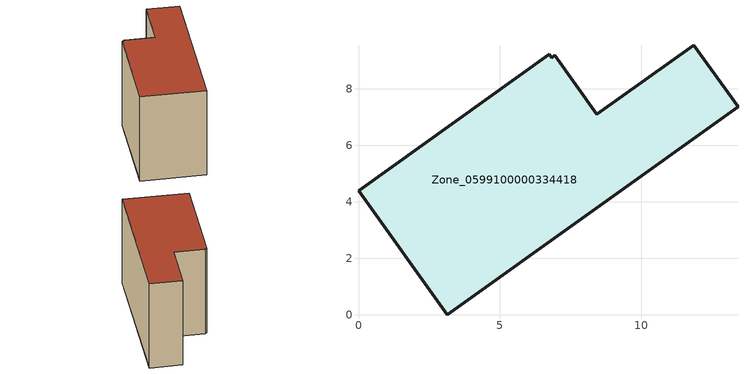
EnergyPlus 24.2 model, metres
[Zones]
Zone_0599100000334418
 floor ground (C_G): 3.13,0 0,4.4 6.75,9.21 6.83,9.09 6.94,9.17 8.42,7.09 11.85,9.54 13.42,7.35 z0
 wall outside (C_F): 0,4.4 3.13,0 13.42,7.35 11.85,9.54 8.42,7.09 6.94,9.17 6.83,9.09 6.75,9.21 0,4.4 z0:7.94
 roof outside (C_R): 6.94,9.17 6.83,9.09 6.75,9.21 0,4.4 3.13,0 13.42,7.35 11.85,9.54 8.42,7.09 z7.94
[BUILDING]
Pand.0599100000334418: North Axis=0; Terrain=City; Loads Convergence Tolerance Value=0.04; Temperature Convergence Tolerance Value=0.4; Solar Distribution=FullExterior; Maximum Number of Warmup Days=25; Minimum Number of Warmup Days=1
[Site:Location]
Rotterdam.The.Hague.AP_ZH_NLD Design_Conditions: Latitude=51.96; Longitude=4.45; Time Zone=1; Elevation=-4.5
[SITE:GROUNDTEMPERATURE:BUILDINGSURFACE]
18, 18, 18, 18, 18, 18, 18, 18, 18, 18, 18, 18
[MATERIAL] Thermal Absorptance=0.9; Solar Absorptance=0.7; Visible Absorptance=0.7
Name | Roughness | Thickness | Conductivity | Density | Specific Heat
G.TI.1975-1991 | MediumSmooth | 0.15 | 0.288461 | 540 | 1210
F.TI.1975-1991 | Rough | 0.3 | 0.230769 | 1920 | 840
R.TI.1975-1991 | MediumRough | 0.2 | 0.153846 | 1500 | 1000
[CONSTRUCTION]
C_G: G.TI.1975-1991
C_F: F.TI.1975-1991
C_R: R.TI.1975-1991
[ZONE]
Zone_0599100000334418: Type=1; Multiplier=1; Ceiling Height=Autocalculate; Volume=Autocalculate; Floor Area=autocalculate; Part of Total Floor Area=Yes
[ZONEINFILTRATION:DESIGNFLOWRATE]
Infil_Zone_0599100000334418: Zone or ZoneList or Space or SpaceList=Zone_0599100000334418; Schedule=AlwaysOn; Design Flow Rate Calculation Method=Flow/Area; Flow Rate per Floor Area=0.003; Constant Term Coefficient=1; Temperature Term Coefficient=0; Velocity Term Coefficient=0; Velocity Squared Term Coefficient=0
[HVACTEMPLATE:ZONE:IDEALLOADSAIRSYSTEM]
Zone_0599100000334418: Maximum Heating Supply Air Temperature=50; Minimum Cooling Supply Air Temperature=13; Maximum Heating Supply Air Humidity Ratio=0.0156; Minimum Cooling Supply Air Humidity Ratio=0.0077; Heating Limit=NoLimit; Cooling Limit=NoLimit; Dehumidification Control Type=ConstantSensibleHeatRatio; Cooling Sensible Heat Ratio=0.7; Dehumidification Setpoint=60; Humidification Control Type=None; Humidification Setpoint=30; Outdoor Air Method=None; Outdoor Air Flow Rate per Person=0.00944; Outdoor Air Flow Rate per Zone Floor Area=0; Outdoor Air Flow Rate per Zone=0; Demand Controlled Ventilation Type=None; Outdoor Air Economizer Type=NoEconomizer; Heat Recovery Type=None; Sensible Heat Recovery Effectiveness=0.7; Latent Heat Recovery Effectiveness=0.65
[ZONECONTROL:THERMOSTAT]
ThermostatControl_Zone_0599100000334418: Zone or ZoneList=Zone_0599100000334418; Control Type Schedule=DualSetpointControlType; Control 1=Thermostat_Zone_0599100000334418; Temperature Difference Between Cutout And Setpoint=0
[THERMOSTATSETPOINT:DUALSETPOINT]
Thermostat_Zone_0599100000334418: Heating Setpoint Temperature Schedule=HeatingSetpoint_Zone_0599100000334418; Cooling Setpoint Temperature Schedule=CoolingSetpoint_Zone_0599100000334418
[SCHEDULE:COMPACT]
HeatingSetpoint_Zone_0599100000334418: Through: 12/31, For: AllDays, Until: 24:00, 21
CoolingSetpoint_Zone_0599100000334418: Through: 12/31, For: AllDays, Until: 24:00, 24
DualSetpointControlType: Through: 12/31, For: AllDays, Until: 24:00, 4
AlwaysOn: Through: 12/31, For: AllDays, Until: 24:00, 1
